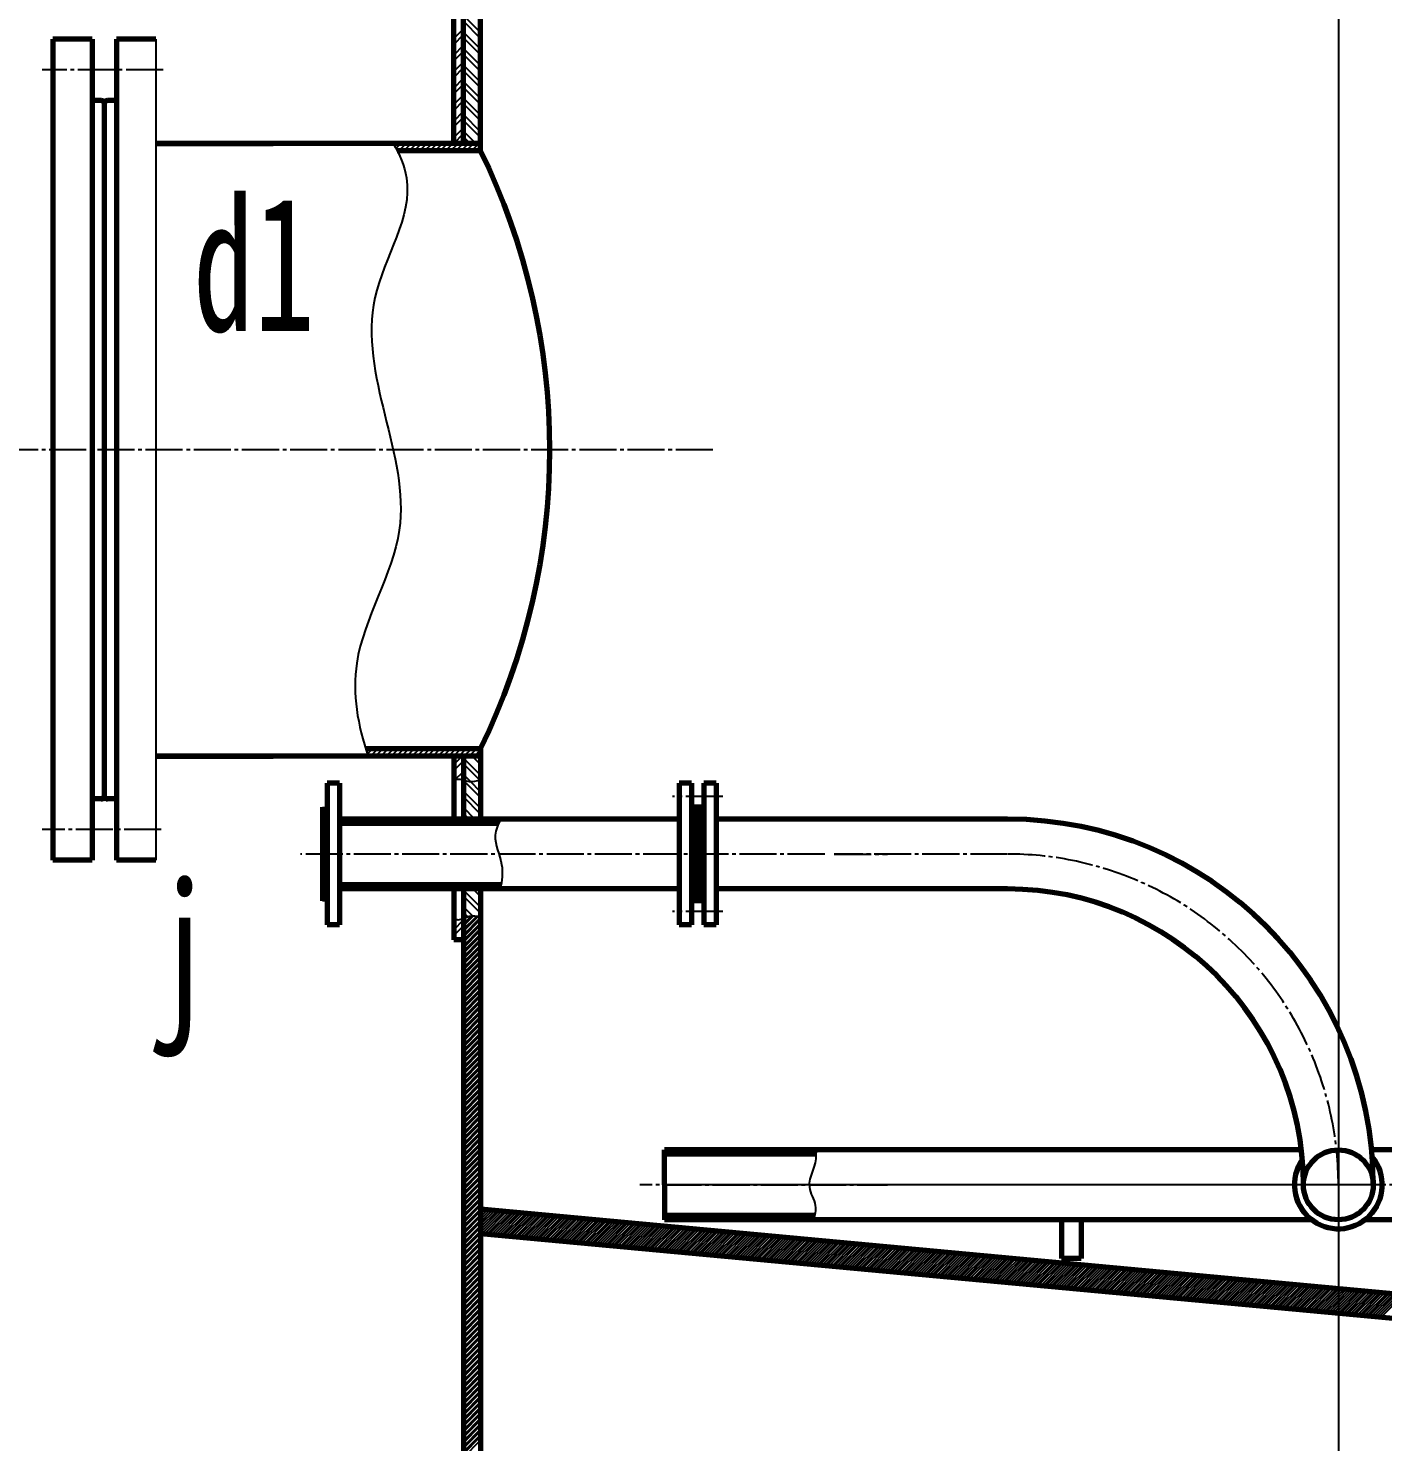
# Model space of a CAD drawing. Header units: millimetres. Extents: x -23892 to 57527, y -540 to 34444.
# Drawn here: x 3846 to 4942, y 3786 to 4930 of the extents above; entities that cross this region are included whole.
import ezdxf

# ---------------------------------------------------------------- set-up
doc = ezdxf.new("R2010")
doc.units = ezdxf.units.MM
doc.linetypes.add('EB_DASHDOT', pattern=[39, 30, -3, 3, -3])
doc.layers.get('0').update_dxf_attribs({"lineweight": 0})
for name, color, linetype, lineweight in [('CAXA0', 7, 'Continuous', 70), ('CAXA1', 1, 'EB_DASHDOT', 25), ('CAXA3', 7, 'Continuous', 25), ('CAXA4', 3, 'Continuous', 25), ('CAXA5', 4, 'Continuous', 25)]:
    doc.layers.add(name, color=color, linetype=linetype, lineweight=lineweight)
doc.styles.add('UserTxtStyle1', font='', dxfattribs={"width": 0.667})
doc.styles.get('UserTxtStyle1').set_extended_font_data('FangSong')

msp = doc.modelspace()

# ---------------------------------------------------------------- linework, layer by layer
for p, q in [((4083.7093, 4299.0506), (4087.6753, 4299.0506)), ((4083.7093, 4223.3996), (4087.6753, 4223.3996))]:
    msp.add_line(p, q)
at = {"layer": 'CAXA0', "linetype": 'Continuous', "lineweight": 70}
for p, q in [((4197.8948, 4836.2959), (4197.8948, 6497.0608)), ((4211.7758, 4830.3469), (4211.7758, 5936.9904)), ((4189.9628, 4836.2959), (4189.9628, 4985.0211)), ((3865.579, 4920.5735), (3865.579, 4256.2676)), ((3897.307, 4920.5735), (3865.579, 4920.5735)), ((3897.307, 4920.5735), (3897.307, 4256.2676)), ((3917.1371, 4920.5735), (3917.1371, 4256.2676)), ((3948.8651, 4920.5735), (3917.1371, 4920.5735)), ((3904.7433, 4870.9985), (3897.2609, 4870.9985)), ((3907.222, 4868.5197), (3907.222, 4308.3214)), ((3917.149, 4870.9985), (3909.7008, 4870.9985)), ((3948.8651, 4836.2959), (4043.8356, 4836.2959)), ((4211.7758, 4836.2959), (3948.8651, 4836.2959)), ((4211.7758, 4830.3469), (4144.2613, 4830.3469)), ((3948.8651, 4340.5452), (4043.8356, 4340.5452)), ((4211.7758, 4340.5452), (3948.8651, 4340.5452)), ((4211.7758, 4346.4942), (4118.7489, 4346.4942)), ((4189.9628, 4340.5452), (4189.9628, 4289.4829)), ((4197.8948, 4340.5452), (4197.8948, 4289.4829)), ((4211.7758, 4346.4942), (4211.7758, 4289.4829)), ((4087.6753, 4318.6125), (4087.6753, 4203.8377)), ((4097.5903, 4318.6125), (4087.6753, 4318.6125)), ((4097.5903, 4318.6125), (4097.5903, 4203.8377)), ((4372.5075, 4318.6125), (4372.5075, 4203.8377)), ((4382.4225, 4318.6125), (4372.5075, 4318.6125)), ((4382.4225, 4318.6125), (4382.4225, 4203.8377)), ((4392.3375, 4318.6125), (4392.3375, 4203.8377)), ((4402.2525, 4318.6125), (4392.3375, 4318.6125)), ((4402.2525, 4318.6125), (4402.2525, 4203.8377)), ((3904.7433, 4305.8427), (3897.4961, 4305.8427)), ((3917.1367, 4305.8427), (3909.7008, 4305.8427)), ((4083.7093, 4299.0506), (4083.7093, 4223.3996)), ((4392.3375, 4299.0506), (4382.4225, 4299.0506)), ((4386.3885, 4299.0506), (4386.3885, 4223.3996)), ((4388.3715, 4299.0506), (4388.3715, 4223.3996)), ((4097.5903, 4289.4829), (4097.5903, 4232.9673)), ((4211.7758, 4289.4829), (4097.5903, 4289.4829)), ((4226.319, 4286.0126), (4097.5903, 4286.0126)), ((4372.5075, 4289.4829), (4211.7758, 4289.4829)), ((4638.1214, 4289.4829), (4402.2525, 4289.4829)), ((3897.307, 4256.2676), (3865.579, 4256.2676)), ((3948.8651, 4256.2676), (3917.1371, 4256.2676)), ((4228.3836, 4236.4376), (4097.5903, 4236.4376)), ((4211.7758, 4232.9673), (4097.5903, 4232.9673)), ((4189.9628, 4232.9673), (4189.9628, 4191.82)), ((4197.8948, 4232.9673), (4197.8948, 3329.2138)), ((4372.5075, 4232.9673), (4211.7758, 4232.9673)), ((4211.7758, 4232.9673), (4211.7758, 3329.2138)), ((4638.1214, 4232.9673), (4402.2525, 4232.9673)), ((4392.3375, 4223.3996), (4382.4225, 4223.3996)), ((4097.5903, 4203.8377), (4087.6753, 4203.8377)), ((4382.4225, 4203.8377), (4372.5075, 4203.8377)), ((4402.2525, 4203.8377), (4392.3375, 4203.8377)), ((4197.8948, 4191.82), (4189.9628, 4191.82)), ((4875.8958, 4021.7775), (4360.501, 4021.7775)), ((4360.501, 3993.5197), (4360.501, 4021.7775)), ((4483.064, 4018.3072), (4360.501, 4018.3072)), ((5451.1526, 4021.7775), (4932.7325, 4021.7775)), ((4360.501, 3993.5197), (4360.501, 3965.2619)), ((5599.8778, 3844.8798), (4211.7758, 3973.775)), ((4482.0793, 3968.7322), (4360.501, 3968.7322)), ((4884.2894, 3965.2619), (4360.501, 3965.2619)), ((4681.7475, 3965.2619), (4681.7475, 3934.0296)), ((4697.6115, 3965.2619), (4697.6115, 3934.0296)), ((5451.1526, 3965.2619), (4927.3642, 3965.2619)), ((5599.8778, 3824.9645), (4211.7758, 3953.8596)), ((4697.6115, 3934.0296), (4681.7475, 3934.0296))]:
    msp.add_line(p, q, dxfattribs=at)
at = {"layer": 'CAXA0', "color": 0, "linetype": 'Continuous', "lineweight": 25}
for p, q in [((4211.7758, 4925.9692), (4197.8948, 4939.8502)), ((4211.7758, 4921.2472), (4197.8948, 4935.1282)), ((4189.9628, 4921.2306), (4197.8948, 4929.1626)), ((4189.9628, 4916.5086), (4197.8948, 4924.4406)), ((4211.7758, 4912.6133), (4197.8948, 4926.4943)), ((4211.7758, 4907.8913), (4197.8948, 4921.7723)), ((4189.9628, 4907.8747), (4197.8948, 4915.8067)), ((4189.9628, 4903.1527), (4197.8948, 4911.0847)), ((4211.7758, 4899.2574), (4197.8948, 4913.1384)), ((4211.7758, 4894.5353), (4197.8948, 4908.4164)), ((4189.9628, 4894.5188), (4197.8948, 4902.4508)), ((4189.9628, 4889.7968), (4197.8948, 4897.7288)), ((4211.7758, 4885.9015), (4197.8948, 4899.7825)), ((4189.9628, 4881.1629), (4197.8948, 4889.0949)), ((4211.7758, 4881.1794), (4197.8948, 4895.0605)), ((4211.7758, 4872.5456), (4197.8948, 4886.4266)), ((4189.9628, 4876.4409), (4197.8948, 4884.3729)), ((4189.9628, 4867.807), (4197.8948, 4875.739)), ((4211.7758, 4867.8235), (4197.8948, 4881.7046)), ((4211.7758, 4859.1897), (4197.8948, 4873.0707)), ((4189.9628, 4863.085), (4197.8948, 4871.017)), ((4189.9628, 4854.4511), (4197.8948, 4862.3831)), ((4211.7758, 4854.4676), (4197.8948, 4868.3487)), ((4189.9628, 4849.7291), (4197.8948, 4857.6611)), ((4211.7758, 4845.8338), (4197.8948, 4859.7148)), ((4211.7758, 4841.1117), (4197.8948, 4854.9927)), ((4189.9628, 4841.0952), (4197.8948, 4849.0272)), ((4189.9628, 4836.3732), (4197.8948, 4844.3052)), ((4207.9577, 4836.2959), (4197.8948, 4846.3589)), ((4203.2357, 4836.2959), (4197.8948, 4841.6368)), ((4141.6881, 4835.0019), (4142.9821, 4836.2959)), ((4143.1856, 4832.2928), (4147.1887, 4836.2959)), ((4145.4463, 4830.3469), (4151.3953, 4836.2959)), ((4149.6528, 4830.3469), (4155.6018, 4836.2959)), ((4153.8594, 4830.3469), (4159.8084, 4836.2959)), ((4158.066, 4830.3469), (4164.015, 4836.2959)), ((4162.2726, 4830.3469), (4168.2216, 4836.2959)), ((4166.4792, 4830.3469), (4172.4282, 4836.2959)), ((4170.6858, 4830.3469), (4176.6348, 4836.2959)), ((4174.8923, 4830.3469), (4180.8413, 4836.2959)), ((4179.0989, 4830.3469), (4185.0479, 4836.2959)), ((4183.3055, 4830.3469), (4189.2545, 4836.2959)), ((4187.5121, 4830.3469), (4193.4611, 4836.2959)), ((4191.7187, 4830.3469), (4197.6677, 4836.2959)), ((4195.9253, 4830.3469), (4201.8743, 4836.2959)), ((4200.1318, 4830.3469), (4206.0809, 4836.2959)), ((4204.3384, 4830.3469), (4210.2874, 4836.2959)), ((4208.545, 4830.3469), (4211.7758, 4833.5777)), ((4119.0858, 4345.4688), (4120.1112, 4346.4942)), ((4120.1263, 4342.3027), (4124.3178, 4346.4942)), ((4122.5754, 4340.5452), (4128.5244, 4346.4942)), ((4126.782, 4340.5452), (4132.731, 4346.4942)), ((4130.9886, 4340.5452), (4136.9376, 4346.4942)), ((4135.1952, 4340.5452), (4141.1442, 4346.4942)), ((4139.4017, 4340.5452), (4145.3507, 4346.4942)), ((4143.6083, 4340.5452), (4149.5573, 4346.4942)), ((4147.8149, 4340.5452), (4153.7639, 4346.4942)), ((4152.0215, 4340.5452), (4157.9705, 4346.4942)), ((4156.2281, 4340.5452), (4162.1771, 4346.4942)), ((4160.4347, 4340.5452), (4166.3837, 4346.4942)), ((4164.6412, 4340.5452), (4170.5903, 4346.4942)), ((4168.8478, 4340.5452), (4174.7968, 4346.4942)), ((4173.0544, 4340.5452), (4179.0034, 4346.4942)), ((4177.261, 4340.5452), (4183.21, 4346.4942)), ((4181.4676, 4340.5452), (4187.4166, 4346.4942)), ((4185.6742, 4340.5452), (4191.6232, 4346.4942)), ((4189.8808, 4340.5452), (4195.8298, 4346.4942)), ((4189.9628, 4333.5708), (4196.9372, 4340.5452)), ((4189.9628, 4328.8488), (4197.8948, 4336.7808)), ((4194.0873, 4340.5452), (4200.0363, 4346.4942)), ((4211.7758, 4324.9535), (4197.8948, 4338.8345)), ((4198.2939, 4340.5452), (4204.2429, 4346.4942)), ((4202.5005, 4340.5452), (4208.4495, 4346.4942)), ((4211.7758, 4333.5873), (4204.8179, 4340.5452)), ((4206.7071, 4340.5452), (4211.7758, 4345.6139)), ((4211.7758, 4338.3094), (4209.54, 4340.5452)), ((4210.9137, 4340.5452), (4211.7758, 4341.4073)), ((4190.9679, 4321.2201), (4197.8948, 4328.1469)), ((4210.7616, 4321.2456), (4197.8948, 4334.1125)), ((4203.2643, 4320.1091), (4197.8948, 4325.4786)), ((4195.8715, 4321.4016), (4197.8948, 4323.4249)), ((4211.7758, 4306.8755), (4197.8948, 4320.7565)), ((4211.7758, 4311.5976), (4203.2643, 4320.1091)), ((4211.7758, 4320.2314), (4210.7616, 4321.2456)), ((4211.7758, 4298.2416), (4197.8948, 4312.1227)), ((4211.7758, 4293.5196), (4197.8948, 4307.4006)), ((4207.1787, 4289.4829), (4197.8948, 4298.7668)), ((4202.4566, 4289.4829), (4197.8948, 4294.0447)), ((4102.3369, 4286.0126), (4105.8071, 4289.4829)), ((4107.0589, 4286.0126), (4110.5291, 4289.4829)), ((4115.6928, 4286.0126), (4119.163, 4289.4829)), ((4120.4148, 4286.0126), (4123.8851, 4289.4829)), ((4129.0487, 4286.0126), (4132.5189, 4289.4829)), ((4133.7707, 4286.0126), (4137.241, 4289.4829)), ((4142.4046, 4286.0126), (4145.8748, 4289.4829)), ((4147.1266, 4286.0126), (4150.5969, 4289.4829)), ((4155.7605, 4286.0126), (4159.2307, 4289.4829)), ((4160.4825, 4286.0126), (4163.9528, 4289.4829)), ((4169.1164, 4286.0126), (4172.5866, 4289.4829)), ((4173.8384, 4286.0126), (4177.3087, 4289.4829)), ((4182.4723, 4286.0126), (4185.9426, 4289.4829)), ((4187.1943, 4286.0126), (4190.6646, 4289.4829)), ((4195.8282, 4286.0126), (4199.2985, 4289.4829)), ((4200.5502, 4286.0126), (4204.0205, 4289.4829)), ((4209.1841, 4286.0126), (4212.6544, 4289.4829)), ((4213.9061, 4286.0126), (4217.3764, 4289.4829)), ((4222.54, 4286.0126), (4226.0103, 4289.4829)), ((4098.7014, 4232.9673), (4097.5903, 4234.0783)), ((4103.4234, 4232.9673), (4099.9531, 4236.4376)), ((4112.0573, 4232.9673), (4108.587, 4236.4376)), ((4116.7793, 4232.9673), (4113.309, 4236.4376)), ((4125.4132, 4232.9673), (4121.9429, 4236.4376)), ((4130.1352, 4232.9673), (4126.6649, 4236.4376)), ((4138.7691, 4232.9673), (4135.2988, 4236.4376)), ((4143.4911, 4232.9673), (4140.0208, 4236.4376)), ((4152.125, 4232.9673), (4148.6547, 4236.4376)), ((4156.847, 4232.9673), (4153.3767, 4236.4376)), ((4165.4809, 4232.9673), (4162.0106, 4236.4376)), ((4170.2029, 4232.9673), (4166.7327, 4236.4376)), ((4178.8368, 4232.9673), (4175.3665, 4236.4376)), ((4183.5588, 4232.9673), (4180.0886, 4236.4376)), ((4192.1927, 4232.9673), (4188.7224, 4236.4376)), ((4196.9147, 4232.9673), (4193.4445, 4236.4376)), ((4205.5486, 4232.9673), (4202.0783, 4236.4376)), ((4211.7758, 4226.7401), (4205.5486, 4232.9673)), ((4210.2706, 4232.9673), (4206.8004, 4236.4376)), ((4211.7758, 4231.4621), (4210.2706, 4232.9673)), ((4218.9045, 4232.9673), (4215.4342, 4236.4376)), ((4223.6265, 4232.9673), (4220.1563, 4236.4376)), ((4211.7758, 4218.1062), (4197.8948, 4231.9872)), ((4211.7758, 4213.3842), (4197.8948, 4227.2652)), ((4205.859, 4210.6672), (4197.8948, 4218.6313)), ((4201.3343, 4210.4698), (4197.8948, 4213.9093)), ((4197.8948, 4204.7958), (4203.9114, 4210.8124)), ((4197.8948, 4203.2217), (4205.3762, 4210.7032)), ((4197.8948, 4200.3438), (4208.0545, 4210.5035)), ((4197.8948, 4198.7698), (4209.5193, 4210.3942)), ((4197.8948, 4207.6737), (4200.2901, 4210.0691)), ((4197.8948, 4195.8918), (4211.7758, 4209.7728)), ((4189.9628, 4200.0118), (4197.8948, 4207.9438)), ((4189.9628, 4195.2897), (4197.8948, 4203.2217)), ((4197.8948, 4194.3178), (4211.7758, 4208.1988)), ((4197.8948, 4191.4399), (4211.7758, 4205.3209)), ((4197.8948, 4189.8658), (4211.7758, 4203.7469)), ((4197.8948, 4186.9879), (4211.7758, 4200.8689)), ((4197.8948, 4185.4139), (4211.7758, 4199.2949)), ((4195.1269, 4191.82), (4197.8948, 4194.5879)), ((4197.8948, 4182.5359), (4211.7758, 4196.4169)), ((4197.8948, 4180.9619), (4211.7758, 4194.8429)), ((4197.8948, 4178.0839), (4211.7758, 4191.965)), ((4197.8948, 4176.5099), (4211.7758, 4190.391)), ((4197.8948, 4173.632), (4211.7758, 4187.513)), ((4197.8948, 4172.058), (4211.7758, 4185.939)), ((4197.8948, 4169.18), (4211.7758, 4183.061)), ((4197.8948, 4167.606), (4211.7758, 4181.487)), ((4197.8948, 4164.728), (4211.7758, 4178.6091)), ((4197.8948, 4163.154), (4211.7758, 4177.0351)), ((4197.8948, 4160.2761), (4211.7758, 4174.1571)), ((4197.8948, 4158.7021), (4211.7758, 4172.5831)), ((4197.8948, 4155.8241), (4211.7758, 4169.7051)), ((4197.8948, 4154.2501), (4211.7758, 4168.1311)), ((4197.8948, 4151.3721), (4211.7758, 4165.2532)), ((4197.8948, 4149.7981), (4211.7758, 4163.6791)), ((4197.8948, 4146.9202), (4211.7758, 4160.8012)), ((4197.8948, 4145.3462), (4211.7758, 4159.2272)), ((4197.8948, 4142.4682), (4211.7758, 4156.3492)), ((4197.8948, 4140.8942), (4211.7758, 4154.7752)), ((4197.8948, 4138.0162), (4211.7758, 4151.8973)), ((4197.8948, 4136.4422), (4211.7758, 4150.3232)), ((4197.8948, 4133.5643), (4211.7758, 4147.4453)), ((4197.8948, 4131.9903), (4211.7758, 4145.8713)), ((4197.8948, 4129.1123), (4211.7758, 4142.9933)), ((4197.8948, 4127.5383), (4211.7758, 4141.4193)), ((4197.8948, 4124.6603), (4211.7758, 4138.5413)), ((4197.8948, 4123.0863), (4211.7758, 4136.9673)), ((4197.8948, 4120.2084), (4211.7758, 4134.0894)), ((4197.8948, 4118.6343), (4211.7758, 4132.5154)), ((4197.8948, 4115.7564), (4211.7758, 4129.6374)), ((4197.8948, 4114.1824), (4211.7758, 4128.0634)), ((4197.8948, 4111.3044), (4211.7758, 4125.1854)), ((4197.8948, 4109.7304), (4211.7758, 4123.6114)), ((4197.8948, 4106.8525), (4211.7758, 4120.7335)), ((4197.8948, 4105.2784), (4211.7758, 4119.1595)), ((4197.8948, 4102.4005), (4211.7758, 4116.2815)), ((4197.8948, 4100.8265), (4211.7758, 4114.7075)), ((4197.8948, 4097.9485), (4211.7758, 4111.8295)), ((4197.8948, 4096.3745), (4211.7758, 4110.2555)), ((4197.8948, 4093.4965), (4211.7758, 4107.3776)), ((4197.8948, 4091.9225), (4211.7758, 4105.8036)), ((4197.8948, 4089.0446), (4211.7758, 4102.9256)), ((4197.8948, 4087.4706), (4211.7758, 4101.3516)), ((4197.8948, 4084.5926), (4211.7758, 4098.4736)), ((4197.8948, 4083.0186), (4211.7758, 4096.8996)), ((4197.8948, 4080.1406), (4211.7758, 4094.0217)), ((4197.8948, 4078.5666), (4211.7758, 4092.4477)), ((4197.8948, 4075.6887), (4211.7758, 4089.5697)), ((4197.8948, 4074.1147), (4211.7758, 4087.9957)), ((4197.8948, 4071.2367), (4211.7758, 4085.1177)), ((4197.8948, 4069.6627), (4211.7758, 4083.5437)), ((4197.8948, 4066.7847), (4211.7758, 4080.6658)), ((4197.8948, 4065.2107), (4211.7758, 4079.0917)), ((4197.8948, 4062.3328), (4211.7758, 4076.2138)), ((4197.8948, 4060.7588), (4211.7758, 4074.6398)), ((4197.8948, 4057.8808), (4211.7758, 4071.7618)), ((4197.8948, 4056.3068), (4211.7758, 4070.1878)), ((4197.8948, 4053.4288), (4211.7758, 4067.3099)), ((4197.8948, 4051.8548), (4211.7758, 4065.7358)), ((4197.8948, 4048.9769), (4211.7758, 4062.8579)), ((4197.8948, 4047.4029), (4211.7758, 4061.2839)), ((4197.8948, 4044.5249), (4211.7758, 4058.4059)), ((4197.8948, 4042.9509), (4211.7758, 4056.8319)), ((4197.8948, 4040.0729), (4211.7758, 4053.9539)), ((4197.8948, 4038.4989), (4211.7758, 4052.3799)), ((4197.8948, 4035.621), (4211.7758, 4049.502)), ((4197.8948, 4034.047), (4211.7758, 4047.928)), ((4197.8948, 4031.169), (4211.7758, 4045.05)), ((4197.8948, 4029.595), (4211.7758, 4043.476)), ((4197.8948, 4026.717), (4211.7758, 4040.598)), ((4197.8948, 4025.143), (4211.7758, 4039.024)), ((4197.8948, 4022.2651), (4211.7758, 4036.1461)), ((4197.8948, 4020.691), (4211.7758, 4034.5721)), ((4197.8948, 4017.8131), (4211.7758, 4031.6941)), ((4197.8948, 4016.2391), (4211.7758, 4030.1201)), ((4197.8948, 4013.3611), (4211.7758, 4027.2421)), ((4197.8948, 4011.7871), (4211.7758, 4025.6681)), ((4197.8948, 4008.9091), (4211.7758, 4022.7902)), ((4197.8948, 4007.3351), (4211.7758, 4021.2162)), ((4197.8948, 4004.4572), (4211.7758, 4018.3382)), ((4197.8948, 4002.8832), (4211.7758, 4016.7642)), ((4197.8948, 4000.0052), (4211.7758, 4013.8862)), ((4197.8948, 3998.4312), (4211.7758, 4012.3122)), ((4197.8948, 3995.5532), (4211.7758, 4009.4343)), ((4197.8948, 3993.9792), (4211.7758, 4007.8603)), ((4197.8948, 3991.1013), (4211.7758, 4004.9823)), ((4197.8948, 3989.5273), (4211.7758, 4003.4083)), ((4197.8948, 3986.6493), (4211.7758, 4000.5303)), ((4197.8948, 3985.0753), (4211.7758, 3998.9563)), ((4197.8948, 3982.1973), (4211.7758, 3996.0784)), ((4197.8948, 3980.6233), (4211.7758, 3994.5044)), ((4197.8948, 3977.7454), (4211.7758, 3991.6264)), ((4197.8948, 3976.1714), (4211.7758, 3990.0524)), ((4197.8948, 3973.2934), (4211.7758, 3987.1744)), ((4197.8948, 3971.7194), (4211.7758, 3985.6004)), ((4197.8948, 3968.8414), (4211.7758, 3982.7225)), ((4197.8948, 3967.2674), (4211.7758, 3981.1484)), ((4197.8948, 3964.3895), (4211.7758, 3978.2705)), ((4197.8948, 3962.8155), (4211.7758, 3976.6965)), ((4197.8948, 3959.9375), (4211.7758, 3973.8185)), ((4197.8948, 3958.3635), (4211.7758, 3972.2445)), ((4197.8948, 3955.4855), (4211.7758, 3969.3665)), ((4197.8948, 3953.9115), (4211.7758, 3967.7925)), ((4197.8948, 3951.0336), (4211.7758, 3964.9146)), ((4197.8948, 3949.4596), (4211.7758, 3963.3406)), ((4197.8948, 3946.5816), (4211.7758, 3960.4626)), ((4197.8948, 3945.0076), (4211.7758, 3958.8886)), ((4197.8948, 3942.1296), (4211.7758, 3956.0106)), ((4197.8948, 3940.5556), (4211.7758, 3954.4366)), ((4197.8948, 3937.6777), (4211.7758, 3951.5587)), ((4197.8948, 3936.1036), (4211.7758, 3949.9847)), ((4197.8948, 3933.2257), (4211.7758, 3947.1067)), ((4197.8948, 3931.6517), (4211.7758, 3945.5327)), ((4197.8948, 3928.7737), (4211.7758, 3942.6547)), ((4197.8948, 3927.1997), (4211.7758, 3941.0807)), ((4197.8948, 3924.3218), (4211.7758, 3938.2028)), ((4197.8948, 3922.7477), (4211.7758, 3936.6288)), ((4197.8948, 3919.8698), (4211.7758, 3933.7508)), ((4197.8948, 3918.2958), (4211.7758, 3932.1768)), ((4197.8948, 3915.4178), (4211.7758, 3929.2988)), ((4197.8948, 3913.8438), (4211.7758, 3927.7248)), ((4197.8948, 3910.9658), (4211.7758, 3924.8469)), ((4197.8948, 3909.3918), (4211.7758, 3923.2729)), ((4197.8948, 3906.5139), (4211.7758, 3920.3949)), ((4197.8948, 3904.9399), (4211.7758, 3918.8209)), ((4197.8948, 3902.0619), (4211.7758, 3915.9429)), ((4197.8948, 3900.4879), (4211.7758, 3914.3689)), ((4197.8948, 3897.6099), (4211.7758, 3911.491)), ((4197.8948, 3896.0359), (4211.7758, 3909.917)), ((4197.8948, 3893.158), (4211.7758, 3907.039)), ((4197.8948, 3891.584), (4211.7758, 3905.465)), ((4197.8948, 3888.706), (4211.7758, 3902.587)), ((4197.8948, 3887.132), (4211.7758, 3901.013)), ((4197.8948, 3884.254), (4211.7758, 3898.1351)), ((4197.8948, 3882.68), (4211.7758, 3896.561)), ((4197.8948, 3879.8021), (4211.7758, 3893.6831)), ((4197.8948, 3878.2281), (4211.7758, 3892.1091)), ((4197.8948, 3875.3501), (4211.7758, 3889.2311)), ((4197.8948, 3873.7761), (4211.7758, 3887.6571)), ((4197.8948, 3870.8981), (4211.7758, 3884.7792)), ((4197.8948, 3869.3241), (4211.7758, 3883.2051)), ((4197.8948, 3866.4462), (4211.7758, 3880.3272)), ((4197.8948, 3864.8722), (4211.7758, 3878.7532)), ((4197.8948, 3861.9942), (4211.7758, 3875.8752)), ((4197.8948, 3860.4202), (4211.7758, 3874.3012)), ((4197.8948, 3857.5422), (4211.7758, 3871.4232)), ((4197.8948, 3855.9682), (4211.7758, 3869.8492)), ((4197.8948, 3853.0903), (4211.7758, 3866.9713)), ((4197.8948, 3851.5162), (4211.7758, 3865.3973)), ((4197.8948, 3848.6383), (4211.7758, 3862.5193)), ((4197.8948, 3847.0643), (4211.7758, 3860.9453)), ((4197.8948, 3844.1863), (4211.7758, 3858.0673)), ((4197.8948, 3842.6123), (4211.7758, 3856.4933)), ((4197.8948, 3839.7344), (4211.7758, 3853.6154)), ((4197.8948, 3838.1603), (4211.7758, 3852.0414)), ((4197.8948, 3835.2824), (4211.7758, 3849.1634)), ((4197.8948, 3833.7084), (4211.7758, 3847.5894)), ((4197.8948, 3830.8304), (4211.7758, 3844.7114)), ((4197.8948, 3829.2564), (4211.7758, 3843.1374)), ((4197.8948, 3826.3784), (4211.7758, 3840.2595)), ((4197.8948, 3824.8044), (4211.7758, 3838.6855)), ((4197.8948, 3821.9265), (4211.7758, 3835.8075)), ((4197.8948, 3820.3525), (4211.7758, 3834.2335)), ((4197.8948, 3817.4745), (4211.7758, 3831.3555)), ((4197.8948, 3815.9005), (4211.7758, 3829.7815)), ((4197.8948, 3813.0225), (4211.7758, 3826.9036)), ((4197.8948, 3811.4485), (4211.7758, 3825.3296)), ((4197.8948, 3808.5706), (4211.7758, 3822.4516)), ((4197.8948, 3806.9966), (4211.7758, 3820.8776)), ((4197.8948, 3804.1186), (4211.7758, 3817.9996)), ((4197.8948, 3802.5446), (4211.7758, 3816.4256)), ((4197.8948, 3799.6666), (4211.7758, 3813.5477)), ((4197.8948, 3798.0926), (4211.7758, 3811.9736)), ((4197.8948, 3795.2147), (4211.7758, 3809.0957)), ((4197.8948, 3793.6407), (4211.7758, 3807.5217)), ((4197.8948, 3790.7627), (4211.7758, 3804.6437)), ((4197.8948, 3789.1887), (4211.7758, 3803.0697)), ((4197.8948, 3786.3107), (4211.7758, 3800.1918)), ((4197.8948, 3784.7367), (4211.7758, 3798.6177)), ((4197.8948, 3781.8588), (4211.7758, 3795.7398)), ((4197.8948, 3780.2848), (4211.7758, 3794.1658)), ((4197.8948, 3777.4068), (4211.7758, 3791.2878)), ((4197.8948, 3775.8328), (4211.7758, 3789.7138)), ((4197.8948, 3772.9548), (4211.7758, 3786.8358))]:
    msp.add_line(p, q, dxfattribs=at)
at = {"layer": 'CAXA0', "linetype": 'Continuous', "lineweight": 70}
msp.add_circle((4905.8268, 3993.5195), 28.2578, dxfattribs=at)
for centre, radius, start, end in [((3904.7433, 4868.5197), 2.4788, 0, 90), ((3909.7008, 4868.5197), 2.4788, 90, 180), ((3716.926, 4588.4206), 550.8218, 333.9465235, 26.0534765), ((3904.7433, 4308.3214), 2.4788, 270, 0), ((3909.7008, 4308.3214), 2.4788, 180, 270), ((4638.1214, 3993.5197), 295.9632, 0, 90), ((4638.1214, 3993.5197), 239.4476, 0, 90), ((4905.8268, 3993.5195), 35.5296, 145.0562539, 39.5608605)]:
    msp.add_arc(centre, radius, start, end, dxfattribs=at)
at = {"layer": 'CAXA1', "color": 1, "linetype": 'EB_DASHDOT', "lineweight": 25}
for p, q in [((4905.8268, 29939.7841), (4905.8268, 3086.4182)), ((4905.8268, 5936.8625), (4905.8268, 3530.1119)), ((3954.8262, 4895.786), (3856.9581, 4895.786)), ((4399.6422, 4588.4206), (3834.6101, 4588.4206)), ((4407.7341, 4307.7797), (4366.9443, 4307.7797)), ((3953.2257, 4281.0551), (3856.8443, 4281.0551)), ((4490.2002, 4261.2251), (4066.139, 4261.2251)), ((4638.1214, 4261.2251), (4497.9054, 4261.2251)), ((4497.9054, 4261.2251), (4540.8943, 4261.2251)), ((4407.7341, 4214.6704), (4366.9443, 4214.6704)), ((4935.5718, 3993.5197), (4340.671, 3993.5197)), ((5451.1526, 3993.5197), (4360.501, 3993.5197)), ((4360.501, 3993.5197), (4540.8943, 3993.5197)), ((4879.0563, 3993.5197), (4397.1866, 3993.5197)), ((4905.8268, 3819.8702), (4905.8268, 2784.2788))]:
    msp.add_line(p, q, dxfattribs=at)
msp.add_arc((4638.1214, 3993.5197), 267.7054, 0, 90.0000528, dxfattribs=at)
at = {"layer": 'CAXA3', "color": 7, "linetype": 'Continuous', "lineweight": 25}
for p, q in [((3948.8651, 4920.5735), (3948.8651, 4256.2676)), ((4211.7758, 3971.8184), (4213.5662, 3973.6087)), ((4211.7758, 3969.7151), (4215.4908, 3973.43)), ((4211.7758, 3967.6118), (4217.4153, 3973.2513)), ((4211.7758, 3965.5085), (4219.3399, 3973.0726)), ((4211.7758, 3963.4052), (4221.2645, 3972.8939)), ((4211.7758, 3961.3019), (4223.1891, 3972.7152)), ((4211.7758, 3959.1986), (4225.1137, 3972.5365)), ((4211.7758, 3957.0953), (4227.0382, 3972.3578)), ((4211.7758, 3954.992), (4228.9628, 3972.179)), ((4212.6642, 3953.7772), (4230.8874, 3972.0003)), ((4214.5888, 3953.5984), (4232.812, 3971.8216)), ((4216.5134, 3953.4197), (4234.7366, 3971.6429)), ((4218.438, 3953.241), (4236.6611, 3971.4642)), ((4220.3625, 3953.0623), (4238.5857, 3971.2855)), ((4222.2871, 3952.8836), (4240.5103, 3971.1068)), ((4224.2117, 3952.7049), (4242.4349, 3970.9281)), ((4226.1363, 3952.5262), (4244.3595, 3970.7494)), ((4228.0609, 3952.3475), (4246.284, 3970.5706)), ((4229.9854, 3952.1688), (4248.2086, 3970.3919)), ((4231.91, 3951.99), (4250.1332, 3970.2132)), ((4233.8346, 3951.8113), (4252.0578, 3970.0345)), ((4235.7592, 3951.6326), (4253.9824, 3969.8558)), ((4237.6838, 3951.4539), (4255.907, 3969.6771)), ((4239.6084, 3951.2752), (4257.8315, 3969.4984)), ((4241.5329, 3951.0965), (4259.7561, 3969.3197)), ((4243.4575, 3950.9178), (4261.6807, 3969.141)), ((4245.3821, 3950.7391), (4263.6053, 3968.9622)), ((4247.3067, 3950.5604), (4265.5299, 3968.7835)), ((4249.2313, 3950.3816), (4267.4544, 3968.6048)), ((4251.1558, 3950.2029), (4269.379, 3968.4261)), ((4253.0804, 3950.0242), (4271.3036, 3968.2474)), ((4255.005, 3949.8455), (4273.2282, 3968.0687)), ((4256.9296, 3949.6668), (4275.1528, 3967.89)), ((4258.8542, 3949.4881), (4277.0773, 3967.7113)), ((4260.7787, 3949.3094), (4279.0019, 3967.5326)), ((4262.7033, 3949.1307), (4280.9265, 3967.3538)), ((4264.6279, 3948.952), (4282.8511, 3967.1751)), ((4266.5525, 3948.7732), (4284.7757, 3966.9964)), ((4268.4771, 3948.5945), (4286.7002, 3966.8177)), ((4270.4016, 3948.4158), (4288.6248, 3966.639)), ((4272.3262, 3948.2371), (4290.5494, 3966.4603)), ((4274.2508, 3948.0584), (4292.474, 3966.2816)), ((4276.1754, 3947.8797), (4294.3986, 3966.1029)), ((4278.1, 3947.701), (4296.3232, 3965.9242)), ((4280.0246, 3947.5223), (4298.2477, 3965.7454)), ((4281.9491, 3947.3436), (4300.1723, 3965.5667)), ((4283.8737, 3947.1648), (4302.0969, 3965.388)), ((4285.7983, 3946.9861), (4304.0215, 3965.2093)), ((4287.7229, 3946.8074), (4305.9461, 3965.0306)), ((4289.6475, 3946.6287), (4307.8706, 3964.8519)), ((4291.572, 3946.45), (4309.7952, 3964.6732)), ((4293.4966, 3946.2713), (4311.7198, 3964.4945)), ((4295.4212, 3946.0926), (4313.6444, 3964.3158)), ((4297.3458, 3945.9139), (4314.0621, 3962.6301)), ((4299.2704, 3945.7352), (4313.8468, 3960.3115)), ((4301.1949, 3945.5564), (4313.6315, 3957.993)), ((4312.555, 3946.4), (4329.041, 3962.8861)), ((4312.7424, 3944.4842), (4330.9656, 3962.7074)), ((4312.7703, 3948.7186), (4327.1165, 3963.0648)), ((4312.9856, 3951.0372), (4325.1919, 3963.2435)), ((4313.2009, 3953.3558), (4323.2673, 3963.4222)), ((4313.4162, 3955.6744), (4321.3427, 3963.6009)), ((4313.6315, 3957.993), (4319.4181, 3963.7796)), ((4313.8468, 3960.3115), (4317.4935, 3963.9583)), ((4314.0621, 3962.6301), (4315.569, 3964.137)), ((4314.667, 3944.3055), (4332.8902, 3962.5286)), ((4316.5916, 3944.1268), (4334.8148, 3962.3499)), ((4318.5162, 3943.948), (4336.7394, 3962.1712)), ((4320.4408, 3943.7693), (4338.6639, 3961.9925)), ((4322.3653, 3943.5906), (4340.5885, 3961.8138)), ((4324.2899, 3943.4119), (4342.5131, 3961.6351)), ((4326.2145, 3943.2332), (4344.4377, 3961.4564)), ((4328.1391, 3943.0545), (4346.3623, 3961.2777)), ((4330.0637, 3942.8758), (4348.2868, 3961.099)), ((4331.9882, 3942.6971), (4350.2114, 3960.9203)), ((4333.9128, 3942.5184), (4352.136, 3960.7415)), ((4335.8374, 3942.3396), (4354.0606, 3960.5628)), ((4337.762, 3942.1609), (4355.9852, 3960.3841)), ((4339.6866, 3941.9822), (4357.9097, 3960.2054)), ((4341.6111, 3941.8035), (4359.8343, 3960.0267)), ((4343.5357, 3941.6248), (4361.7589, 3959.848)), ((4345.4603, 3941.4461), (4363.6835, 3959.6693)), ((4347.3849, 3941.2674), (4365.6081, 3959.4906)), ((4349.3095, 3941.0887), (4367.5327, 3959.3119)), ((4351.234, 3940.91), (4369.4572, 3959.1331)), ((4353.1586, 3940.7312), (4371.3818, 3958.9544)), ((4355.0832, 3940.5525), (4373.3064, 3958.7757)), ((4357.0078, 3940.3738), (4375.231, 3958.597)), ((4358.9324, 3940.1951), (4377.1556, 3958.4183)), ((4360.857, 3940.0164), (4379.0801, 3958.2396)), ((4362.7815, 3939.8377), (4381.0047, 3958.0609)), ((4303.1195, 3945.3777), (4313.4162, 3955.6744)), ((4305.0441, 3945.199), (4313.2009, 3953.3558)), ((4306.9687, 3945.0203), (4312.9856, 3951.0372)), ((4308.8933, 3944.8416), (4312.7703, 3948.7186)), ((4364.7061, 3939.659), (4382.9293, 3957.8822)), ((4366.6307, 3939.4803), (4384.8539, 3957.7035)), ((4368.5553, 3939.3016), (4386.7785, 3957.5247)), ((4370.4799, 3939.1228), (4388.703, 3957.346)), ((4372.4044, 3938.9441), (4390.6276, 3957.1673)), ((4374.329, 3938.7654), (4392.5522, 3956.9886)), ((4376.2536, 3938.5867), (4394.4768, 3956.8099)), ((4378.1782, 3938.408), (4396.4014, 3956.6312)), ((4380.1028, 3938.2293), (4398.3259, 3956.4525)), ((4382.0273, 3938.0506), (4400.2505, 3956.2738)), ((4383.9519, 3937.8719), (4402.1751, 3956.0951)), ((4385.8765, 3937.6932), (4404.0997, 3955.9163)), ((4387.8011, 3937.5144), (4406.0243, 3955.7376)), ((4389.7257, 3937.3357), (4407.9489, 3955.5589)), ((4391.6503, 3937.157), (4409.8734, 3955.3802)), ((4393.5748, 3936.9783), (4411.798, 3955.2015)), ((4395.4994, 3936.7996), (4413.7226, 3955.0228)), ((4397.424, 3936.6209), (4415.6472, 3954.8441)), ((4399.3486, 3936.4422), (4417.5718, 3954.6654)), ((4401.2732, 3936.2635), (4419.4963, 3954.4867)), ((4403.1977, 3936.0848), (4421.4209, 3954.3079)), ((4405.1223, 3935.906), (4423.3455, 3954.1292)), ((4407.0469, 3935.7273), (4425.2701, 3953.9505)), ((4408.9715, 3935.5486), (4427.1947, 3953.7718)), ((4410.8961, 3935.3699), (4429.1192, 3953.5931)), ((4412.8206, 3935.1912), (4431.0438, 3953.4144)), ((4414.7452, 3935.0125), (4432.9684, 3953.2357)), ((4416.6698, 3934.8338), (4434.893, 3953.057)), ((4418.5944, 3934.6551), (4436.8176, 3952.8783)), ((4420.519, 3934.4764), (4438.7422, 3952.6995)), ((4422.4435, 3934.2976), (4440.6667, 3952.5208)), ((4424.3681, 3934.1189), (4442.5913, 3952.3421)), ((4426.2927, 3933.9402), (4444.5159, 3952.1634)), ((4428.2173, 3933.7615), (4446.4405, 3951.9847)), ((4430.1419, 3933.5828), (4448.3651, 3951.806)), ((4432.0665, 3933.4041), (4450.2896, 3951.6273)), ((4433.991, 3933.2254), (4452.2142, 3951.4486)), ((4435.9156, 3933.0467), (4454.1388, 3951.2699)), ((4437.8402, 3932.868), (4456.0634, 3951.0911)), ((4439.7648, 3932.6892), (4457.988, 3950.9124)), ((4441.6894, 3932.5105), (4459.9125, 3950.7337)), ((4443.6139, 3932.3318), (4461.8371, 3950.555)), ((4445.5385, 3932.1531), (4463.7617, 3950.3763)), ((4447.4631, 3931.9744), (4465.6863, 3950.1976)), ((4449.3877, 3931.7957), (4467.6109, 3950.0189)), ((4451.3123, 3931.617), (4469.5354, 3949.8402)), ((4453.2368, 3931.4383), (4471.46, 3949.6615)), ((4455.1614, 3931.2596), (4473.3846, 3949.4827)), ((4457.086, 3931.0808), (4475.3092, 3949.304)), ((4459.0106, 3930.9021), (4477.2338, 3949.1253)), ((4460.9352, 3930.7234), (4479.1584, 3948.9466)), ((4462.8597, 3930.5447), (4481.0829, 3948.7679)), ((4464.7843, 3930.366), (4483.0075, 3948.5892)), ((4466.7089, 3930.1873), (4484.9321, 3948.4105)), ((4468.6335, 3930.0086), (4486.8567, 3948.2318)), ((4470.5581, 3929.8299), (4488.7813, 3948.0531)), ((4472.4827, 3929.6512), (4490.7058, 3947.8743)), ((4474.4072, 3929.4724), (4492.6304, 3947.6956)), ((4476.3318, 3929.2937), (4494.555, 3947.5169)), ((4478.2564, 3929.115), (4496.4796, 3947.3382)), ((4480.181, 3928.9363), (4498.4042, 3947.1595)), ((4482.1056, 3928.7576), (4500.3287, 3946.9808)), ((4484.0301, 3928.5789), (4502.2533, 3946.8021)), ((4485.9547, 3928.4002), (4504.1779, 3946.6234)), ((4310.8178, 3944.6629), (4312.555, 3946.4)), ((4487.8793, 3928.2215), (4506.1025, 3946.4447)), ((4489.8039, 3928.0428), (4508.0271, 3946.2659)), ((4491.7285, 3927.864), (4509.9516, 3946.0872)), ((4493.653, 3927.6853), (4511.8762, 3945.9085)), ((4495.5776, 3927.5066), (4513.8008, 3945.7298)), ((4497.5022, 3927.3279), (4515.7254, 3945.5511)), ((4499.4268, 3927.1492), (4517.65, 3945.3724)), ((4501.3514, 3926.9705), (4519.5746, 3945.1937)), ((4503.276, 3926.7918), (4521.4991, 3945.015)), ((4505.2005, 3926.6131), (4523.4237, 3944.8363)), ((4507.1251, 3926.4344), (4525.3483, 3944.6575)), ((4509.0497, 3926.2556), (4527.2729, 3944.4788)), ((4510.9743, 3926.0769), (4529.1975, 3944.3001)), ((4512.8989, 3925.8982), (4531.122, 3944.1214)), ((4514.8234, 3925.7195), (4533.0466, 3943.9427)), ((4516.748, 3925.5408), (4534.9712, 3943.764)), ((4518.6726, 3925.3621), (4536.8958, 3943.5853)), ((4520.5972, 3925.1834), (4538.8204, 3943.4066)), ((4522.5218, 3925.0047), (4540.7449, 3943.2279)), ((4524.4463, 3924.826), (4542.6695, 3943.0491)), ((4526.3709, 3924.6472), (4544.5941, 3942.8704)), ((4528.2955, 3924.4685), (4546.5187, 3942.6917)), ((4530.2201, 3924.2898), (4548.4433, 3942.513)), ((4532.1447, 3924.1111), (4550.3679, 3942.3343)), ((4534.0692, 3923.9324), (4552.2924, 3942.1556)), ((4535.9938, 3923.7537), (4554.217, 3941.9769)), ((4537.9184, 3923.575), (4556.1416, 3941.7982)), ((4539.843, 3923.3963), (4558.0662, 3941.6195)), ((4541.7676, 3923.2176), (4559.9908, 3941.4407)), ((4543.6922, 3923.0388), (4561.9153, 3941.262)), ((4545.6167, 3922.8601), (4563.8399, 3941.0833)), ((4547.5413, 3922.6814), (4565.7645, 3940.9046)), ((4549.4659, 3922.5027), (4567.6891, 3940.7259)), ((4551.3905, 3922.324), (4569.6137, 3940.5472)), ((4553.3151, 3922.1453), (4571.5382, 3940.3685)), ((4555.2396, 3921.9666), (4573.4628, 3940.1898)), ((4557.1642, 3921.7879), (4575.3874, 3940.0111)), ((4559.0888, 3921.6092), (4577.312, 3939.8323)), ((4561.0134, 3921.4304), (4579.2366, 3939.6536)), ((4562.938, 3921.2517), (4581.1611, 3939.4749)), ((4564.8625, 3921.073), (4583.0857, 3939.2962)), ((4566.7871, 3920.8943), (4585.0103, 3939.1175)), ((4568.7117, 3920.7156), (4586.9349, 3938.9388)), ((4570.6363, 3920.5369), (4588.8595, 3938.7601)), ((4572.5609, 3920.3582), (4590.7841, 3938.5814)), ((4574.4854, 3920.1795), (4592.7086, 3938.4027)), ((4576.41, 3920.0008), (4594.6332, 3938.2239)), ((4578.3346, 3919.822), (4596.5578, 3938.0452)), ((4580.2592, 3919.6433), (4598.4824, 3937.8665)), ((4582.1838, 3919.4646), (4600.407, 3937.6878)), ((4584.1084, 3919.2859), (4602.3315, 3937.5091)), ((4586.0329, 3919.1072), (4604.2561, 3937.3304)), ((4587.9575, 3918.9285), (4606.1807, 3937.1517)), ((4589.8821, 3918.7498), (4608.1053, 3936.973)), ((4591.8067, 3918.5711), (4610.0299, 3936.7943)), ((4593.7313, 3918.3924), (4611.9544, 3936.6155)), ((4595.6558, 3918.2136), (4613.879, 3936.4368)), ((4597.5804, 3918.0349), (4615.8036, 3936.2581)), ((4599.505, 3917.8562), (4617.7282, 3936.0794)), ((4601.4296, 3917.6775), (4619.6528, 3935.9007)), ((4603.3542, 3917.4988), (4621.5773, 3935.722)), ((4605.2787, 3917.3201), (4623.5019, 3935.5433)), ((4607.2033, 3917.1414), (4625.4265, 3935.3646)), ((4609.1279, 3916.9627), (4627.3511, 3935.1859)), ((4611.0525, 3916.784), (4629.2757, 3935.0071)), ((4612.9771, 3916.6052), (4631.2003, 3934.8284)), ((4614.9017, 3916.4265), (4633.1248, 3934.6497)), ((4616.8262, 3916.2478), (4635.0494, 3934.471)), ((4618.7508, 3916.0691), (4636.974, 3934.2923)), ((4620.6754, 3915.8904), (4638.1214, 3933.3364)), ((4622.6, 3915.7117), (4638.1214, 3931.2331)), ((4624.5246, 3915.533), (4638.1214, 3929.1298)), ((4626.4491, 3915.3543), (4638.1214, 3927.0265)), ((4628.3737, 3915.1756), (4638.1214, 3924.9232)), ((4638.1214, 3931.2331), (4640.8232, 3933.9349)), ((4638.1214, 3929.1298), (4642.7477, 3933.7562)), ((4638.1214, 3927.0265), (4644.6723, 3933.5775)), ((4638.1214, 3924.9232), (4646.5969, 3933.3987)), ((4638.1214, 3922.82), (4648.5215, 3933.22)), ((4638.1214, 3920.7167), (4650.4461, 3933.0413)), ((4638.1214, 3918.6134), (4652.3706, 3932.8626)), ((4638.1214, 3916.5101), (4654.2952, 3932.6839)), ((4638.1214, 3914.4068), (4656.2198, 3932.5052)), ((4639.9212, 3914.1033), (4658.1444, 3932.3265)), ((4641.8458, 3913.9246), (4660.069, 3932.1478)), ((4643.7704, 3913.7459), (4661.9936, 3931.9691)), ((4645.6949, 3913.5672), (4663.9181, 3931.7903)), ((4647.6195, 3913.3884), (4665.8427, 3931.6116)), ((4649.5441, 3913.2097), (4667.7673, 3931.4329)), ((4651.4687, 3913.031), (4669.6919, 3931.2542)), ((4653.3933, 3912.8523), (4671.6165, 3931.0755)), ((4655.3179, 3912.6736), (4673.541, 3930.8968)), ((4657.2424, 3912.4949), (4675.4656, 3930.7181)), ((4659.167, 3912.3162), (4677.3902, 3930.5394)), ((4661.0916, 3912.1375), (4679.3148, 3930.3607)), ((4663.0162, 3911.9588), (4681.2394, 3930.1819)), ((4664.9408, 3911.78), (4683.1639, 3930.0032)), ((4666.8653, 3911.6013), (4685.0885, 3929.8245)), ((4668.7899, 3911.4226), (4687.0131, 3929.6458)), ((4670.7145, 3911.2439), (4688.9377, 3929.4671)), ((4672.6391, 3911.0652), (4690.8623, 3929.2884)), ((4674.5637, 3910.8865), (4692.7868, 3929.1097)), ((4676.4882, 3910.7078), (4694.7114, 3928.931)), ((4678.4128, 3910.5291), (4696.636, 3928.7523)), ((4680.3374, 3910.3504), (4698.5606, 3928.5735)), ((4682.262, 3910.1716), (4700.4852, 3928.3948)), ((4684.1866, 3909.9929), (4702.4098, 3928.2161)), ((4686.1111, 3909.8142), (4704.3343, 3928.0374)), ((4688.0357, 3909.6355), (4706.2589, 3927.8587)), ((4689.9603, 3909.4568), (4708.1835, 3927.68)), ((4691.8849, 3909.2781), (4710.1081, 3927.5013)), ((4693.8095, 3909.0994), (4712.0327, 3927.3226)), ((4695.7341, 3908.9207), (4713.9572, 3927.1439)), ((4697.6586, 3908.742), (4715.8818, 3926.9651)), ((4699.5832, 3908.5632), (4717.8064, 3926.7864)), ((4701.5078, 3908.3845), (4719.731, 3926.6077)), ((4703.4324, 3908.2058), (4721.6556, 3926.429)), ((4705.357, 3908.0271), (4723.5801, 3926.2503)), ((4707.2815, 3907.8484), (4725.5047, 3926.0716)), ((4709.2061, 3907.6697), (4727.4293, 3925.8929)), ((4711.1307, 3907.491), (4729.3539, 3925.7142)), ((4713.0553, 3907.3123), (4731.2785, 3925.5355)), ((4714.9799, 3907.1336), (4733.203, 3925.3567)), ((4716.9044, 3906.9548), (4735.1276, 3925.178)), ((4718.829, 3906.7761), (4737.0522, 3924.9993)), ((4720.7536, 3906.5974), (4738.9768, 3924.8206)), ((4722.6782, 3906.4187), (4740.9014, 3924.6419)), ((4724.6028, 3906.24), (4742.826, 3924.4632)), ((4726.5274, 3906.0613), (4744.7505, 3924.2845)), ((4728.4519, 3905.8826), (4746.6751, 3924.1058)), ((4730.3765, 3905.7039), (4748.5997, 3923.9271)), ((4732.3011, 3905.5252), (4750.5243, 3923.7483)), ((4630.2983, 3914.9968), (4638.1214, 3922.82)), ((4632.2229, 3914.8181), (4638.1214, 3920.7167)), ((4634.1475, 3914.6394), (4638.1214, 3918.6134)), ((4636.072, 3914.4607), (4638.1214, 3916.5101)), ((4734.2257, 3905.3464), (4752.4489, 3923.5696)), ((4736.1503, 3905.1677), (4754.3734, 3923.3909)), ((4738.0748, 3904.989), (4756.298, 3923.2122)), ((4739.9994, 3904.8103), (4758.2226, 3923.0335)), ((4741.924, 3904.6316), (4760.1472, 3922.8548)), ((4743.8486, 3904.4529), (4762.0718, 3922.6761)), ((4745.7732, 3904.2742), (4763.9963, 3922.4974)), ((4747.6977, 3904.0955), (4765.9209, 3922.3187)), ((4749.6223, 3903.9168), (4767.8455, 3922.1399)), ((4751.5469, 3903.738), (4769.7701, 3921.9612)), ((4753.4715, 3903.5593), (4771.6947, 3921.7825)), ((4755.3961, 3903.3806), (4773.6192, 3921.6038)), ((4757.3206, 3903.2019), (4775.5438, 3921.4251)), ((4759.2452, 3903.0232), (4777.4684, 3921.2464)), ((4761.1698, 3902.8445), (4779.393, 3921.0677)), ((4763.0944, 3902.6658), (4781.3176, 3920.889)), ((4765.019, 3902.4871), (4783.2422, 3920.7103)), ((4766.9436, 3902.3084), (4785.1667, 3920.5315)), ((4768.8681, 3902.1296), (4787.0913, 3920.3528)), ((4770.7927, 3901.9509), (4789.0159, 3920.1741)), ((4772.7173, 3901.7722), (4790.9405, 3919.9954)), ((4774.6419, 3901.5935), (4792.8651, 3919.8167)), ((4776.5665, 3901.4148), (4794.7896, 3919.638)), ((4778.491, 3901.2361), (4796.7142, 3919.4593)), ((4780.4156, 3901.0574), (4798.6388, 3919.2806)), ((4782.3402, 3900.8787), (4800.5634, 3919.1019)), ((4784.2648, 3900.7), (4802.488, 3918.9231)), ((4786.1894, 3900.5212), (4804.4125, 3918.7444)), ((4788.1139, 3900.3425), (4806.3371, 3918.5657)), ((4790.0385, 3900.1638), (4808.2617, 3918.387)), ((4791.9631, 3899.9851), (4810.1863, 3918.2083)), ((4793.8877, 3899.8064), (4812.1109, 3918.0296)), ((4795.8123, 3899.6277), (4814.0355, 3917.8509)), ((4797.7368, 3899.449), (4815.96, 3917.6722)), ((4799.6614, 3899.2703), (4817.8846, 3917.4935)), ((4801.586, 3899.0916), (4819.8092, 3917.3147)), ((4803.5106, 3898.9128), (4821.7338, 3917.136)), ((4805.4352, 3898.7341), (4823.6584, 3916.9573)), ((4807.3598, 3898.5554), (4825.5829, 3916.7786)), ((4809.2843, 3898.3767), (4827.5075, 3916.5999)), ((4811.2089, 3898.198), (4829.4321, 3916.4212)), ((4813.1335, 3898.0193), (4831.3567, 3916.2425)), ((4815.0581, 3897.8406), (4833.2813, 3916.0638)), ((4816.9827, 3897.6619), (4835.2058, 3915.8851)), ((4818.9072, 3897.4832), (4837.1304, 3915.7063)), ((4820.8318, 3897.3044), (4839.055, 3915.5276)), ((4822.7564, 3897.1257), (4840.9796, 3915.3489)), ((4824.681, 3896.947), (4842.9042, 3915.1702)), ((4826.6056, 3896.7683), (4844.8287, 3914.9915)), ((4828.5301, 3896.5896), (4846.7533, 3914.8128)), ((4830.4547, 3896.4109), (4848.6779, 3914.6341)), ((4832.3793, 3896.2322), (4850.6025, 3914.4554)), ((4834.3039, 3896.0535), (4852.5271, 3914.2767)), ((4836.2285, 3895.8748), (4854.4517, 3914.0979)), ((4838.1531, 3895.696), (4856.3762, 3913.9192)), ((4840.0776, 3895.5173), (4858.3008, 3913.7405)), ((4842.0022, 3895.3386), (4860.2254, 3913.5618)), ((4843.9268, 3895.1599), (4862.15, 3913.3831)), ((4845.8514, 3894.9812), (4864.0746, 3913.2044)), ((4847.776, 3894.8025), (4865.9991, 3913.0257)), ((4849.7005, 3894.6238), (4867.9237, 3912.847)), ((4851.6251, 3894.4451), (4869.8483, 3912.6683)), ((4853.5497, 3894.2664), (4871.7729, 3912.4895)), ((4855.4743, 3894.0876), (4873.6975, 3912.3108)), ((4857.3989, 3893.9089), (4875.622, 3912.1321)), ((4859.3234, 3893.7302), (4877.5466, 3911.9534)), ((4861.248, 3893.5515), (4879.4712, 3911.7747)), ((4863.1726, 3893.3728), (4881.3958, 3911.596)), ((4865.0972, 3893.1941), (4883.3204, 3911.4173)), ((4867.0218, 3893.0154), (4885.2449, 3911.2386)), ((4868.9463, 3892.8367), (4887.1695, 3911.0599)), ((4870.8709, 3892.658), (4889.0941, 3910.8811)), ((4872.7955, 3892.4792), (4891.0187, 3910.7024)), ((4874.7201, 3892.3005), (4892.9433, 3910.5237)), ((4876.6447, 3892.1218), (4894.8679, 3910.345)), ((4878.5693, 3891.9431), (4896.7924, 3910.1663)), ((4880.4938, 3891.7644), (4898.717, 3909.9876)), ((4882.4184, 3891.5857), (4900.6416, 3909.8089)), ((4884.343, 3891.407), (4902.5662, 3909.6302)), ((4886.2676, 3891.2283), (4904.4908, 3909.4515)), ((4888.1922, 3891.0496), (4905.8268, 3908.6842)), ((4890.1167, 3890.8708), (4905.8268, 3906.5809)), ((4892.0413, 3890.6921), (4905.8268, 3904.4776)), ((4893.9659, 3890.5134), (4905.8268, 3902.3743)), ((4905.8268, 3906.5809), (4908.3399, 3909.094)), ((4905.8268, 3904.4776), (4910.2645, 3908.9153)), ((4905.8268, 3902.3743), (4912.1891, 3908.7366)), ((4905.8268, 3900.271), (4914.1137, 3908.5579)), ((4905.8268, 3898.1677), (4916.0382, 3908.3792)), ((4905.8268, 3896.0644), (4917.9628, 3908.2005)), ((4905.8268, 3893.9612), (4919.8874, 3908.0218)), ((4905.8268, 3891.8579), (4921.812, 3907.8431)), ((4905.8268, 3889.7546), (4923.7366, 3907.6643)), ((4907.438, 3889.2624), (4925.6612, 3907.4856)), ((4909.3625, 3889.0837), (4927.5857, 3907.3069)), ((4911.2871, 3888.905), (4929.5103, 3907.1282)), ((4913.2117, 3888.7263), (4931.4349, 3906.9495)), ((4915.1363, 3888.5476), (4933.3595, 3906.7708)), ((4917.0609, 3888.3689), (4935.2841, 3906.5921)), ((4918.9855, 3888.1902), (4937.2086, 3906.4134)), ((4920.91, 3888.0115), (4939.1332, 3906.2347)), ((4922.8346, 3887.8328), (4941.0578, 3906.0559)), ((4924.7592, 3887.654), (4942.9824, 3905.8772)), ((4926.6838, 3887.4753), (4944.907, 3905.6985)), ((4928.6084, 3887.2966), (4946.8315, 3905.5198)), ((4930.5329, 3887.1179), (4948.7561, 3905.3411)), ((4932.4575, 3886.9392), (4950.6807, 3905.1624)), ((4934.3821, 3886.7605), (4952.6053, 3904.9837)), ((4936.3067, 3886.5818), (4954.5299, 3904.805)), ((4938.2313, 3886.4031), (4956.4544, 3904.6263)), ((4940.1558, 3886.2244), (4958.379, 3904.4475)), ((4895.8905, 3890.3347), (4905.8268, 3900.271)), ((4897.8151, 3890.156), (4905.8268, 3898.1677)), ((4899.7396, 3889.9773), (4905.8268, 3896.0644)), ((4901.6642, 3889.7986), (4905.8268, 3893.9612)), ((4903.5888, 3889.6199), (4905.8268, 3891.8579))]:
    msp.add_line(p, q, dxfattribs=at)
for points, knots in [([(4140.9727, 4836.2959), (4146.2192, 4827.4487), (4163.7505, 4786.4338), (4089.972, 4683.6698), (4180.0573, 4544.9339), (4101.2761, 4429.5139), (4112.219, 4365.2624), (4120.7038, 4340.5452)], [0, 0, 0, 0, 0.759117581, 3.312039051, 8.112858702, 10.978889071, 12.901507227, 12.901507227, 12.901507227, 12.901507227]), ([(4189.9628, 4320.8791), (4190.8484, 4321.3415), (4194.8798, 4322.796), (4202.2411, 4318.7673), (4208.763, 4320.2343), (4211.7758, 4321.3993)], [0, 0, 0, 0, 0.0746006727, 0.3259479783, 0.5649988882, 0.5649988882, 0.5649988882, 0.5649988882]), ([(4228.2053, 4289.4829), (4225.715, 4285.3802), (4220.721, 4273.0356), (4230.8023, 4254.4021), (4229.165, 4239.5039), (4227.6698, 4232.9673)], [0, 0, 0, 0, 0.351747088, 0.965943245, 1.468190922, 1.468190922, 1.468190922, 1.468190922]), ([(4189.9628, 4208.9306), (4191.1437, 4208.4096), (4195.4511, 4207.2486), (4202.2802, 4212.1841), (4208.7291, 4211.1966), (4211.7758, 4210.226)], [0, 0, 0, 0, 0.0951634304, 0.3331503116, 0.5687861369, 0.5687861369, 0.5687861369, 0.5687861369]), ([(4485.451, 4021.8272), (4484.2815, 4021.1811), (4482.9134, 4019.7259), (4483.9972, 4009.184), (4472.6311, 3994.9363), (4484.1797, 3978.2778), (4482.383, 3968.99), (4481.017, 3965.2619)], [0, 0, 0, 0, 0.101998638, 0.119213146, 0.802957013, 1.200972424, 1.493888874, 1.493888874, 1.493888874, 1.493888874])]:
    msp.add_open_spline(points, degree=3, knots=knots, dxfattribs=at)
at = {"layer": 'CAXA5', "color": 3, "linetype": 'Continuous', "lineweight": 25}
for p, q in [((4371.8111, 4021.7775), (4368.3409, 4018.3072)), ((4385.8331, 4021.7775), (4382.3628, 4018.3072)), ((4399.855, 4021.7775), (4396.3848, 4018.3072)), ((4413.877, 4021.7775), (4410.4067, 4018.3072)), ((4427.8989, 4021.7775), (4424.4287, 4018.3072)), ((4441.9209, 4021.7775), (4438.4506, 4018.3072)), ((4455.9428, 4021.7775), (4452.4726, 4018.3072)), ((4469.9648, 4021.7775), (4466.4945, 4018.3072)), ((4483.9867, 4021.7775), (4480.5164, 4018.3072)), ((4374.8536, 3968.7322), (4371.3833, 3965.2619)), ((4388.8755, 3968.7322), (4385.4053, 3965.2619)), ((4402.8975, 3968.7322), (4399.4272, 3965.2619)), ((4416.9194, 3968.7322), (4413.4492, 3965.2619)), ((4430.9414, 3968.7322), (4427.4711, 3965.2619)), ((4444.9633, 3968.7322), (4441.4931, 3965.2619)), ((4458.9853, 3968.7322), (4455.515, 3965.2619)), ((4473.0072, 3968.7322), (4469.537, 3965.2619))]:
    msp.add_line(p, q, dxfattribs=at)

# ---------------------------------------------------------------- texts
at = {"layer": 'CAXA4', "color": 3, "lineweight": 25, "style": 'UserTxtStyle1', "width": 0.667}
for s, height, p in [('d1', 108.56941, (3979.1593, 4684.6254)), ('j', 108.272, (3945.8181, 4129.6547))]:
    msp.add_text(s, height=height, dxfattribs=at).set_placement(p)

doc.saveas('drawing.dxf')
